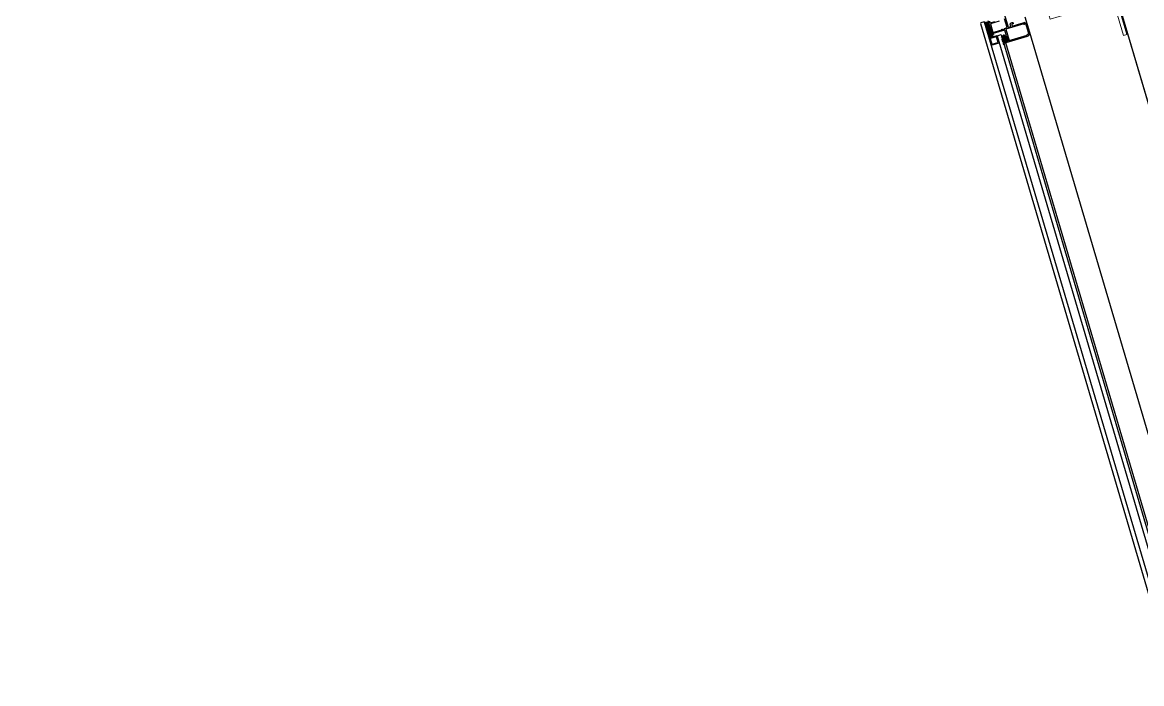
# Model space of a CAD drawing. Header units: millimetres. Extents: x 62878 to 70819, y -67946 to -61850.
# Drawn here: x 63393 to 63554.8, y -65193.8 to -65098.3 of the extents above; entities that cross this region are included whole.
import ezdxf

# ---------------------------------------------------------------- set-up
doc = ezdxf.new("R2010")
doc.units = ezdxf.units.MM
doc.layers.add('Dog_dos_yeni', color=63, linetype='Continuous', lineweight=5)
doc.layers.add('DOGRAMA', color=171, linetype='Continuous', lineweight=0)

msp = doc.modelspace()

# ---------------------------------------------------------------- hatches: boundary and pattern name
at = {"layer": 'DOGRAMA', "lineweight": -2}
h = msp.add_hatch(dxfattribs=at)
h.set_pattern_fill('ANSI31', color=256, scale=0.04, angle=433.5058, style=0)
h.set_pattern_definition([(331.42666, (63508.49957, -64968.3698), (0.06074198, 0.11153211), [])])
h.paths.add_polyline_path([(63533.01, -65099.38, -0.414214), (63533.03, -65099.35), (63532.66, -65098.1, -0.153231), (63532.06, -65098.17), (63532.46, -65099.54)])
h.paths.add_polyline_path([(63533.11, -65099.64), (63533.04, -65099.4, -0.414214), (63533.01, -65099.38), (63532.46, -65099.54), (63532.54, -65099.81)])
h = msp.add_hatch(dxfattribs=at)
h.set_pattern_fill('AR-HBONE', color=256, scale=0.03, angle=433.5058, style=0)
h.set_pattern_definition([(61.42666, (63568.85711, -65094.21134), (0.16277867, 0.04799068), [0.36, -0.12]), (331.42666, (63568.9145, -65094.10595), (0.16277867, 0.04799068), [0.36, -0.12])])
h.paths.add_polyline_path([(63533.26, -65100.14), (63533.33, -65100.38), (63532.76, -65100.55), (63532.54, -65099.81), (63533.11, -65099.64)])
h = msp.add_hatch(dxfattribs=at)
h.set_pattern_fill('ANSI31', color=256, scale=0.05, angle=433.5058, style=0)
h.set_pattern_definition([(61.42666, (63576.43465, -65198.7975), (0.13941514, -0.07592747), [])])
edge = h.paths.add_edge_path(flags=16)
edge.add_arc((63534.84, -65100.77), 0.4, 4.8897, 27.9636)
edge.add_line((63535.2, -65100.58), (63534.96, -65100.65))
edge.add_line((63534.96, -65100.65), (63535, -65100.81))
edge.add_line((63535, -65100.81), (63535.24, -65100.74))
edge = h.paths.add_edge_path()
edge.add_arc((63534.84, -65100.77), 0.5, 339.5568, 413.2966)
edge.add_line((63535.14, -65100.37), (63535.05, -65100.4))
edge.add_line((63535.05, -65100.4), (63535.08, -65100.51))
edge.add_line((63535.08, -65100.51), (63535.02, -65100.53))
edge.add_arc((63535, -65100.43), 0.1, 196.4267, 286.4267, ccw=False)
edge.add_line((63534.9, -65100.46), (63534.84, -65100.25))
edge.add_line((63534.84, -65100.25), (63534.67, -65100.3))
edge.add_line((63534.67, -65100.3), (63534.68, -65100.34))
edge.add_arc((63534.74, -65100.32), 0.065, 196.4267, 264.836)
edge.add_arc((63534.73, -65100.42), 0.0327, -109.0036, 84.836, ccw=False)
edge.add_arc((63534.81, -65100.27), 0.199, 192.077, 242.3429, ccw=False)
edge.add_arc((63534.57, -65100.33), 0.05, 17.9413, 195.4545)
edge.add_arc((63534.83, -65100.26), 0.323, 195.486, 234.8123)
edge.add_arc((63534.63, -65100.54), 0.02, -13.5733, 54.8123, ccw=False)
edge.add_line((63534.65, -65100.54), (63534.6, -65100.76))
edge.add_arc((63534.62, -65100.76), 0.015, 166.4267, 326.4267)
edge.add_line((63534.63, -65100.77), (63534.7, -65100.67))
edge.add_arc((63534.71, -65100.68), 0.02, -13.5733, 146.4267, ccw=False)
edge.add_line((63534.73, -65100.68), (63534.66, -65100.97))
edge.add_arc((63534.68, -65100.97), 0.015, 166.4267, 326.4267)
edge.add_line((63534.69, -65100.98), (63534.76, -65100.88))
edge.add_arc((63534.78, -65100.89), 0.02, -13.5733, 146.4267, ccw=False)
edge.add_line((63534.8, -65100.89), (63534.73, -65101.18))
edge.add_arc((63534.74, -65101.18), 0.015, 166.4267, 326.4267)
edge.add_line((63534.75, -65101.19), (63534.82, -65101.09))
edge.add_arc((63534.84, -65101.1), 0.02, -13.5733, 146.4267, ccw=False)
edge.add_line((63534.86, -65101.1), (63534.79, -65101.39))
edge.add_arc((63534.8, -65101.39), 0.015, 166.4267, 326.4267)
edge.add_line((63534.82, -65101.4), (63534.88, -65101.31))
edge.add_arc((63534.96, -65101.36), 0.1, 106.4267, 146.4267, ccw=False)
edge.add_line((63534.93, -65101.27), (63535.12, -65101.21))
edge.add_line((63535.12, -65101.21), (63535.06, -65101))
edge.add_arc((63535.15, -65100.97), 0.1, 106.4267, 196.4267, ccw=False)
edge.add_line((63535.13, -65100.88), (63535.18, -65100.86))
edge.add_line((63535.18, -65100.86), (63535.22, -65100.97))
edge.add_line((63535.22, -65100.97), (63535.31, -65100.95))

# ---------------------------------------------------------------- linework, layer by layer
msp.add_lwpolyline([(68896.02, -63031.44), (69030.26, -63071.18), (69185.28, -62547.65), (68893, -62461.11, 1.044368), (68063.2, -62298.73, 0.204375), (63106.96, -62494.78, 0.353953), (62932.94, -62997.83), (63753.18, -65779.6), (64154.95, -67142.15), (65336.72, -66792.62), (65336.7, -66829.11), (65270.54, -66829.07, 0.626789), (65270.2, -67369.07), (65531.84, -67369.23, 0.926242), (66130.09, -67369.61), (66391.73, -67369.77, 0.626743), (66392.07, -66829.77), (66326.15, -66829.73), (66326.17, -66793.24), (67506.16, -67144.13), (68467.02, -63899.09), (68625.2, -63946.04), (68896.02, -63031.42)], format="xyb")
at = {"layer": 'Dog_dos_yeni'}
msp.add_lwpolyline([(63552.66, -65100.02), (63547.85, -65083.72), (63547.37, -65083.86), (63548.86, -65088.89), (63539.75, -65091.58), (63539.89, -65092.06), (63549, -65089.37), (63550.55, -65094.65), (63541.44, -65097.33), (63541.58, -65097.81), (63550.7, -65095.13), (63552.18, -65100.16), (63552.66, -65100.02)], close=True, dxfattribs=at)
at = {"layer": 'DOGRAMA', "lineweight": -2}
for p, q in [((63531.58, -65098.31), (63531.51, -65098.44)), ((63531.51, -65098.44), (63557.34, -65186.04)), ((63532.06, -65098.17), (63531.58, -65098.31)), ((63532.06, -65098.17), (63557.94, -65185.97)), ((63533.11, -65099.64), (63532.54, -65099.81)), ((63533.11, -65099.64), (63532.54, -65099.81)), ((63532.76, -65100.55), (63533.33, -65100.38)), ((63533.11, -65099.64), (63533.33, -65100.38)), ((63533.91, -65100.21), (63534.48, -65100.04)), ((63533.91, -65100.21), (63558.39, -65183.25)), ((63534.48, -65100.04), (63558.97, -65183.08)), ((63538.59, -65099.67), (63562.62, -65181.17)), ((63535.13, -65101.18), (63558.89, -65181.78))]:
    msp.add_line(p, q, dxfattribs=at)
msp.add_lwpolyline([(63106.96, -62494.78, 0.354372), (62933.16, -62998.56), (63684.78, -65547.6)], format="xyb", dxfattribs=at)
at = {"layer": 'DOGRAMA', "lineweight": -2, "ltscale": 0.5}
for points in [[(63534.99, -65097.2), (63535.51, -65098.95, 0.414214), (63535.54, -65098.97), (63535.89, -65098.87, 0.414214), (63535.91, -65098.83), (63535.82, -65098.52, -0.414214), (63535.93, -65098.34), (63536.1, -65098.28, -0.414214), (63536.22, -65098.35), (63536.23, -65098.37), (63536.24, -65098.42, -0.414214), (63536.22, -65098.46), (63536.04, -65098.51, 0.414214), (63536.02, -65098.55), (63536.09, -65098.78, 0.414214), (63536.12, -65098.8), (63537.01, -65098.54), (63537.05, -65098.56), (63537.07, -65098.52), (63537.96, -65098.26, 0.414214)], [(63537.94, -65097.48), (63538.59, -65099.67, -0.414214), (63538.25, -65100.29), (63535.17, -65101.2, -0.414214), (63535.13, -65101.18), (63535.08, -65101.01, -0.19911), (63535.09, -65100.98), (63535.13, -65100.9, -0.668097), (63535.18, -65100.91), (63535.22, -65101.04), (63535.45, -65100.97, 0.414214), (63535.49, -65100.9), (63535.31, -65100.31, 0.414214), (63535.25, -65100.28), (63535.01, -65100.35), (63535.05, -65100.47, -0.668097), (63535.01, -65100.51), (63534.94, -65100.47, -0.198962), (63534.91, -65100.44), (63534.84, -65100.2, -0.372839), (63534.9, -65100.08, -0.45685), (63534.94, -65100.1), (63534.97, -65100.21), (63535.2, -65100.14, 0.414214), (63535.24, -65100.08), (63535.03, -65099.39, 0.414214), (63535, -65099.37), (63533.36, -65099.85, 0.414214), (63533.34, -65099.89), (63533.37, -65099.98, -0.414214), (63533.35, -65100.01), (63533.26, -65100.04, -0.414214), (63533.23, -65100.02), (63532.64, -65098.03, -0.414214)], [(63532.82, -65098.1), (63532.87, -65098.3, 0.414214), (63532.94, -65098.33), (63533.58, -65098.14, 0.414214)], [(63538.37, -65100.05, 0.26214), (63538.45, -65099.71), (63538.08, -65098.43, 0.414214), (63538.01, -65098.4), (63537.86, -65098.44), (63537.87, -65098.49, -0.414214), (63537.84, -65098.55), (63537.82, -65098.56, -0.414214), (63537.78, -65098.54), (63537.76, -65098.47), (63535.15, -65099.24), (63535.63, -65100.9), (63538.25, -65100.13), (63538.23, -65100.06, -0.414214), (63538.25, -65100.03), (63538.27, -65100.02, -0.361813), (63538.33, -65100.05)]]:
    msp.add_lwpolyline(points, format="xyb", dxfattribs=at)
at = {"layer": 'DOGRAMA', "linetype": 'ByBlock', "lineweight": -2}
msp.add_lwpolyline([(63534.23, -65098.09), (63532.93, -65098.48), (63533.3, -65099.73), (63534.6, -65099.34), (63534.58, -65099.27, -0.414214), (63534.6, -65099.24), (63534.63, -65099.23, -0.414214), (63534.69, -65099.26), (63534.71, -65099.31), (63534.97, -65099.23, 0.414214), (63534.99, -65099.2), (63534.98, -65099.17, -0.414214), (63535, -65099.13), (63535.34, -65099.03, 0.414214), (63535.36, -65098.99), (63535, -65097.77, 0.414214)], format="xyb", dxfattribs=at)
at = {"layer": 'DOGRAMA', "lineweight": -2}
for points in [[(63532.78, -65100.55), (63533.07, -65101.55), (63534.19, -65101.23), (63533.89, -65100.22)], [(63532.9, -65100.61), (63533.14, -65101.43), (63534.06, -65101.16), (63533.82, -65100.34)]]:
    msp.add_lwpolyline(points, close=True, dxfattribs=at)
for points in [[(63535.31, -65100.95, 0.333333), (63535.14, -65100.37), (63535.05, -65100.4), (63535.08, -65100.51), (63535.02, -65100.53, -0.414214), (63534.9, -65100.46), (63534.84, -65100.25), (63534.67, -65100.3), (63534.68, -65100.34, 0.307685), (63534.73, -65100.39, -1.128702), (63534.72, -65100.45, -0.222912), (63534.62, -65100.32, 0.978531), (63534.52, -65100.34, 0.173298), (63534.65, -65100.52, -0.307572), (63534.65, -65100.54), (63534.6, -65100.76, 0.8391), (63534.63, -65100.77), (63534.7, -65100.67, -0.8391), (63534.73, -65100.68), (63534.66, -65100.97, 0.8391), (63534.69, -65100.98), (63534.76, -65100.88, -0.8391), (63534.8, -65100.89), (63534.73, -65101.18, 0.8391), (63534.75, -65101.19), (63534.82, -65101.09, -0.8391), (63534.86, -65101.1), (63534.79, -65101.39, 0.8391), (63534.82, -65101.4), (63534.88, -65101.31, -0.176327), (63534.93, -65101.27), (63535.12, -65101.21), (63535.06, -65101, -0.414214), (63535.13, -65100.88), (63535.18, -65100.86), (63535.22, -65100.97)], [(63535.24, -65100.74, 0.101021), (63535.2, -65100.58), (63534.96, -65100.65), (63535, -65100.81)], [(63535.24, -65100.74, 0.101021), (63535.2, -65100.58), (63534.96, -65100.65), (63535, -65100.81)]]:
    msp.add_lwpolyline(points, format="xyb", close=True, dxfattribs=at)

doc.saveas('drawing.dxf')
